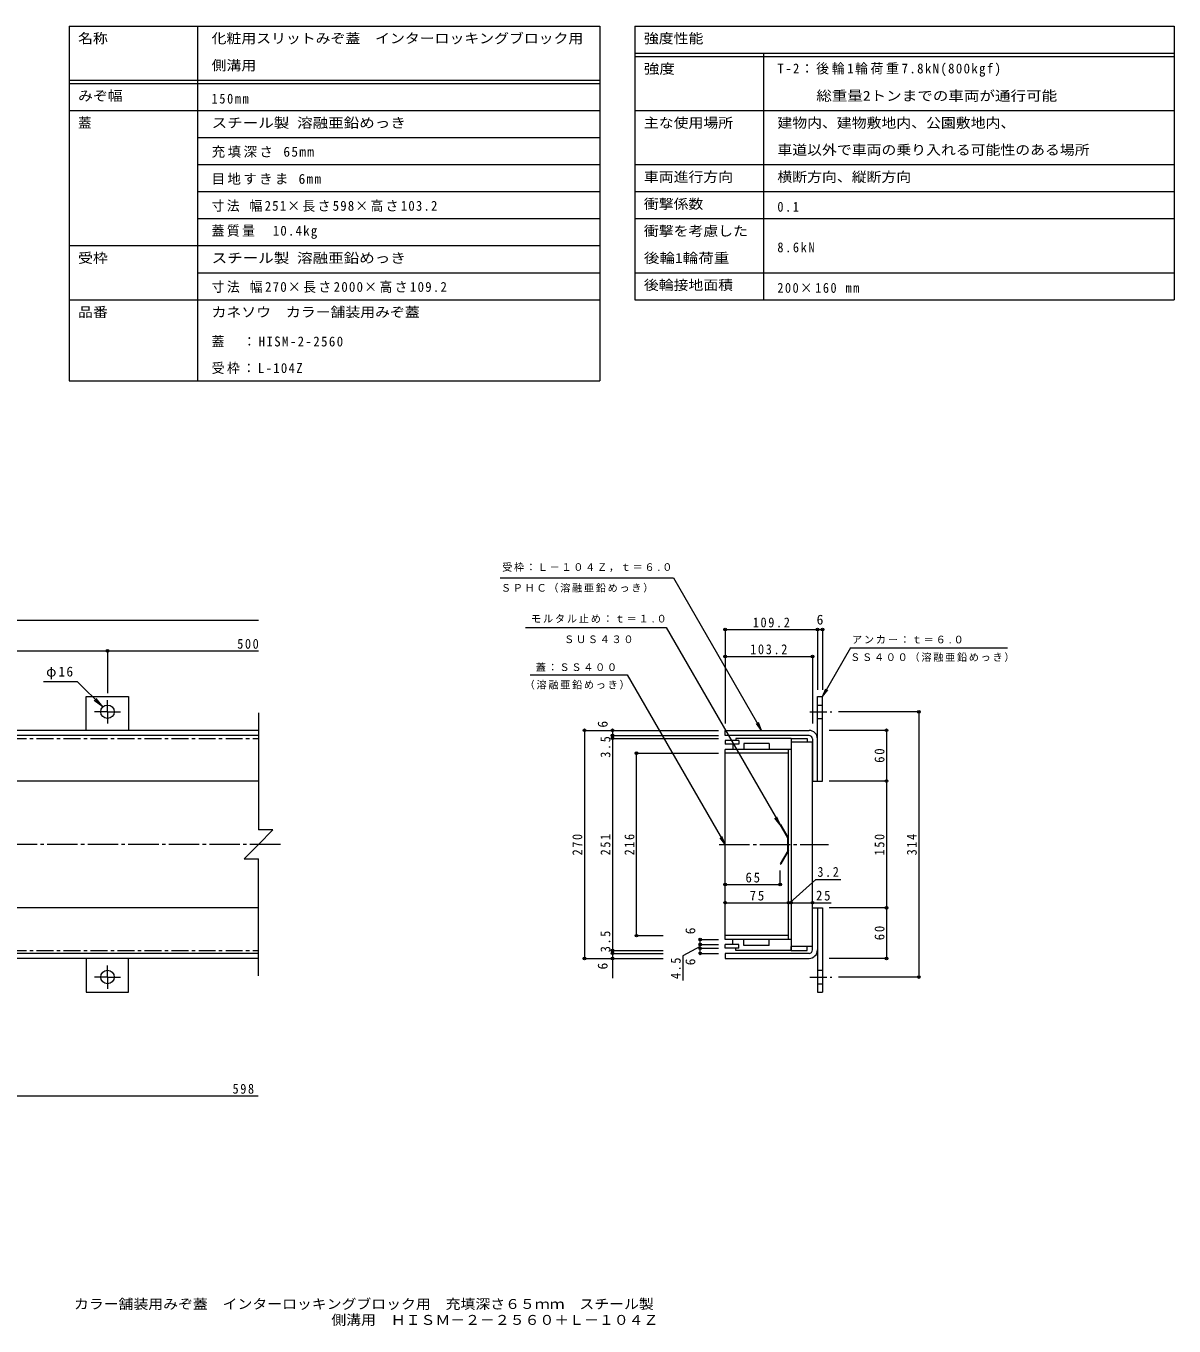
# Model space of a CAD drawing. Units: millimetres at full size, sheet at 1:4; some dimension numbers follow another scale. Extents: x -954 to 1119, y -778 to 761.
# Drawn here: x -240 to 1119, y -778 to 761 of the extents above; entities that cross this region are included whole.
import ezdxf
from ezdxf.enums import TextEntityAlignment as Align

# ---------------------------------------------------------------- set-up
doc = ezdxf.new("R2010")
doc.units = ezdxf.units.MM
doc.header["$LTSCALE"] = 4
doc.header["$PDMODE"] = 32
doc.header["$PDSIZE"] = 3.2
for name, pattern in [('CHAIN1', [8, 5, -1, 1, -1]), ('CHAIN2', [12, 9, -1, 1, -1]), ('DASHED3', [4, 3, -1])]:
    doc.linetypes.add(name, pattern=pattern)
for name, color, linetype, lineweight in [('0-0_通り芯', 7, 'CHAIN2', 9), ('0-1_躯体', 2, 'DASHED3', 9), ('0-2_仕上', 7, 'Continuous', 9), ('0-3_建具', 4, 'Continuous', 9), ('0-4_その他', 7, 'Continuous', 9), ('0-5_寸法', 7, 'Continuous', 9), ('F-F_F-Fﾚｲﾔ', 2, 'Continuous', 9)]:
    doc.layers.add(name, color=color, linetype=linetype, lineweight=lineweight)
doc.layers.add('F-4_F-4ﾚｲﾔ', color=2, linetype='Continuous')
doc.layers.add('F-5_F-5ﾚｲﾔ', color=2, linetype='Continuous')
doc.styles.add('ＭＳ ゴシック', font='')
doc.styles.get('ＭＳ ゴシック').set_extended_font_data('MS Gothic')

msp = doc.modelspace()

# ---------------------------------------------------------------- linework, layer by layer
at = {"layer": '0-0_通り芯'}
for p, q in [((61.025, -207.839), (-913.705, -207.839)), ((580.609, -207.839), (709.995, -207.839))]:
    msp.add_line(p, q, dxfattribs=at)
at = {"layer": '0-1_躯体', "linetype": 'Continuous'}
for p, q in [((35.154, -132.839), (-293.659, -132.839)), ((35.154, -282.839), (-293.659, -282.839))]:
    msp.add_line(p, q, dxfattribs=at)
at = {"layer": '0-2_仕上', "color": 3, "linetype": 'CHAIN1'}
msp.add_line((-291.659, -82.338), (34.654, -82.338), dxfattribs=at)
at = {"layer": '0-2_仕上'}
for p, q in [((587.687, -84.838), (587.687, -89.338)), ((603.687, -84.838), (587.687, -84.838)), ((603.687, -89.338), (587.687, -89.338)), ((596.687, -89.338), (596.687, -95.338)), ((600.187, -82.338), (600.187, -84.838)), ((665.888, -82.338), (600.187, -82.338)), ((603.687, -84.838), (603.687, -89.338)), ((609.888, -88.338), (609.888, -95.338)), ((639.888, -88.338), (609.888, -88.338)), ((639.888, -88.338), (639.888, -95.338)), ((665.888, -82.338), (665.888, -86.838)), ((587.687, -320.339), (587.687, -95.338)), ((665.888, -95.338), (587.687, -95.338)), ((662.688, -99.838), (587.687, -99.838)), ((662.688, -320.339), (662.688, -95.338)), ((662.688, -315.839), (587.687, -315.839)), ((665.888, -320.339), (587.687, -320.339)), ((596.687, -326.339), (596.687, -320.339)), ((609.888, -327.339), (609.888, -320.339)), ((639.888, -327.339), (639.888, -320.339)), ((587.687, -330.839), (587.687, -326.339)), ((603.687, -326.339), (587.687, -326.339)), ((603.687, -330.839), (587.687, -330.839)), ((600.187, -333.339), (600.187, -330.839)), ((665.888, -333.339), (600.187, -333.339)), ((603.687, -330.839), (603.687, -326.339)), ((639.888, -327.339), (609.888, -327.339)), ((665.888, -333.339), (665.888, -328.839))]:
    msp.add_line(p, q, dxfattribs=at)
at = {"layer": '0-2_仕上', "color": 2}
for p, q in [((665.888, -82.338), (665.888, -333.339)), ((690.888, -86.839), (665.888, -86.839)), ((690.888, -328.839), (690.888, -86.839)), ((690.888, -328.839), (665.888, -328.839))]:
    msp.add_line(p, q, dxfattribs=at)
at = {"layer": '0-2_仕上', "color": 3}
for p, q in [((652.688, -184.75), (653.554, -184.25)), ((661.688, -215.339), (652.688, -230.927)), ((662.688, -215.607), (653.554, -231.427)), ((652.688, -230.927), (653.554, -231.427))]:
    msp.add_line(p, q, dxfattribs=at)
at = {"layer": '0-2_仕上', "color": 3, "linetype": 'CHAIN1'}
msp.add_lwpolyline([(-291.659, -82.338), (-291.659, -333.339), (34.654, -333.339)], dxfattribs=at)
at = {"layer": '0-2_仕上', "color": 2}
for points in [[(665.888, -82.338), (684.888, -82.338), (684.888, -86.839)], [(665.888, -333.339), (684.888, -333.339), (684.888, -328.839)]]:
    msp.add_lwpolyline(points, dxfattribs=at)
at = {"layer": '0-2_仕上', "color": 3}
for points in [[(662.688, -215.607), (662.688, -200.071), (653.554, -184.25)], [(661.688, -215.339), (661.688, -200.339), (652.688, -184.75)]]:
    msp.add_lwpolyline(points, dxfattribs=at)
at = {"layer": '0-3_建具'}
for p, q in [((-168.659, -32.839), (-118.659, -32.839)), ((-168.659, -72.839), (-168.659, -32.839)), ((-118.659, -32.839), (-118.659, -72.839)), ((696.888, -32.839), (702.888, -32.839)), ((696.888, -132.839), (696.888, -32.839)), ((696.888, -42.839), (702.888, -42.839)), ((702.888, -132.839), (702.888, -32.839)), ((35.154, -52.239), (35.154, -190.715)), ((696.888, -58.839), (702.888, -58.839)), ((35.154, -72.839), (-893.659, -72.839)), ((35.154, -78.839), (-893.659, -78.839)), ((686.888, -78.839), (587.688, -78.839)), ((696.888, -132.839), (702.888, -132.839)), ((52.277, -190.715), (35.154, -190.715)), ((35.154, -363.439), (35.154, -224.962)), ((696.888, -282.839), (702.888, -282.839)), ((696.888, -282.839), (696.888, -382.839)), ((702.888, -282.839), (702.888, -382.839)), ((35.154, -336.839), (-893.659, -336.839)), ((686.888, -336.839), (587.688, -336.839)), ((35.154, -342.839), (-893.659, -342.839)), ((-168.659, -342.839), (-168.659, -382.839)), ((-118.659, -382.839), (-118.659, -342.839)), ((696.888, -356.839), (702.888, -356.839)), ((-168.659, -382.839), (-118.659, -382.839)), ((696.888, -372.839), (702.888, -372.839)), ((696.888, -382.839), (702.888, -382.839))]:
    msp.add_line(p, q, dxfattribs=at)
at = {"layer": '0-3_建具', "linetype": 'CHAIN1'}
for p, q in [((-143.659, -50.839), (-143.659, -37.019)), ((-143.659, -50.839), (-159.131, -50.839)), ((-143.659, -50.839), (-128.187, -50.839)), ((-143.659, -50.839), (-143.659, -64.659)), ((687.961, -50.839), (713.899, -50.839)), ((-143.659, -364.839), (-143.659, -351.019)), ((-143.659, -364.839), (-159.131, -364.839)), ((-143.659, -364.839), (-143.659, -378.659)), ((-143.659, -364.839), (-128.187, -364.839)), ((687.961, -364.839), (713.899, -364.839))]:
    msp.add_line(p, q, dxfattribs=at)
at = {"layer": '0-3_建具'}
for points in [[(587.688, -78.839), (587.688, -72.839), (686.888, -72.839)], [(690.888, -82.839), (690.888, -132.839), (696.888, -132.839)], [(52.277, -190.715), (35.154, -207.839), (18.031, -224.962), (35.154, -224.962)], [(690.888, -332.839), (690.888, -282.839), (696.888, -282.839)], [(587.688, -336.839), (587.688, -342.839), (686.888, -342.839)]]:
    msp.add_lwpolyline(points, dxfattribs=at)
for centre in [(-143.659, -50.839), (-143.659, -364.839)]:
    msp.add_circle(centre, 8, dxfattribs=at)
for centre, radius, start, end in [((686.888, -82.839), 10, 0, 90), ((686.888, -82.839), 4, 0, 90), ((686.888, -332.839), 4, 270, 0), ((686.888, -332.839), 10, 270, 0)]:
    msp.add_arc(centre, radius, start, end, dxfattribs=at)
at = {"layer": '0-4_その他'}
for p, q in [((-893.659, 57.746), (35.154, 57.746)), ((587.688, 47.681), (587.688, -64.839)), ((587.688, 46.481), (696.888, 46.481)), ((696.888, 47.681), (696.888, -24.839)), ((696.888, 46.481), (702.888, 46.481)), ((702.888, 47.681), (702.888, -24.839)), ((-643.659, 21.181), (-143.659, 21.181)), ((-143.659, 22.381), (-143.659, -29.019)), ((-143.659, 21.181), (35.154, 21.181)), ((690.888, 15.895), (690.888, -64.839)), ((587.688, 14.695), (690.888, 14.695)), ((-219.353, -14.842), (-179.656, -14.842)), ((-149.316, -45.182), (-179.656, -14.842)), ((-149.316, -45.182), (-159.233, -37.572)), ((-149.316, -45.182), (-156.926, -35.265)), ((818.192, -50.839), (721.899, -50.839)), ((816.992, -50.839), (816.992, -364.839)), ((419.809, -72.839), (579.688, -72.839)), ((421.009, -72.839), (421.009, -342.839)), ((454.307, -72.839), (454.307, -78.839)), ((779.941, -72.839), (710.888, -72.839)), ((778.741, -72.839), (778.741, -132.839)), ((453.107, -78.839), (579.688, -78.839)), ((453.107, -82.338), (579.688, -82.338)), ((454.307, -78.839), (454.307, -82.338)), ((454.307, -82.338), (454.307, -333.339)), ((481.512, -99.838), (579.686, -99.838)), ((482.712, -315.839), (482.712, -99.838)), ((779.941, -132.839), (710.888, -132.839)), ((778.741, -132.839), (778.741, -282.839)), ((652.688, -256.649), (652.688, -238.927)), ((587.687, -255.449), (652.688, -255.449)), ((587.687, -276.824), (662.688, -276.824)), ((662.688, -276.824), (665.888, -276.824)), ((665.888, -276.824), (690.888, -276.824)), ((690.888, -276.824), (713.205, -276.824)), ((779.941, -282.839), (710.888, -282.839)), ((778.741, -282.839), (778.741, -342.839)), ((481.512, -315.839), (514.215, -315.839)), ((556.976, -320.339), (579.686, -320.339)), ((558.176, -326.339), (558.176, -320.339)), ((453.107, -333.339), (514.215, -333.339)), ((453.107, -336.839), (514.215, -336.839)), ((454.307, -333.339), (454.307, -336.839)), ((454.307, -336.839), (454.307, -342.839)), ((558.176, -328.589), (537.569, -339.872)), ((556.976, -326.339), (579.686, -326.339)), ((556.976, -330.839), (579.686, -330.839)), ((556.976, -336.839), (579.688, -336.839)), ((558.176, -330.839), (558.176, -326.339)), ((558.176, -336.839), (558.176, -330.839)), ((419.809, -342.839), (514.215, -342.839)), ((454.307, -342.839), (454.307, -366.131)), ((537.569, -339.872), (537.569, -368.763)), ((779.941, -342.839), (710.888, -342.839)), ((818.192, -364.839), (721.899, -364.839)), ((-291.659, -505.532), (34.654, -505.532))]:
    msp.add_line(p, q, dxfattribs=at)
msp.add_lwpolyline([(664.288, -276.824), (695.002, -249.477), (724.553, -249.477)], dxfattribs=at)
for p in [(587.688, 46.481), (696.888, 46.481), (702.888, 46.481), (-143.659, 21.181), (587.688, 14.695), (690.888, 14.695), (816.992, -50.839), (421.009, -72.839), (454.307, -72.839), (778.741, -72.839), (454.307, -78.839), (454.307, -82.338), (482.712, -99.838), (778.741, -132.839), (587.687, -255.449), (652.688, -255.449), (587.687, -276.824), (662.688, -276.824), (665.888, -276.824), (690.888, -276.824), (778.741, -282.839), (482.712, -315.839), (558.176, -320.339), (454.307, -333.339), (454.307, -336.839), (558.176, -326.339), (558.176, -330.839), (558.176, -336.839), (421.009, -342.839), (454.307, -342.839), (778.741, -342.839), (816.992, -364.839)]:
    msp.add_point(p, dxfattribs=at)
at = {"layer": '0-5_寸法'}
for p, q in [((321.276, 107.72), (526.521, 107.72)), ((526.521, 107.72), (630.767, -72.839)), ((351.062, 49.036), (517.71, 49.036)), ((517.71, 49.036), (652.687, -184.75)), ((736.116, 24.715), (702.888, -32.839)), ((736.116, 24.715), (921.668, 24.715)), ((356.592, -7.084), (471.78, -7.084)), ((471.78, -7.084), (587.686, -207.839)), ((702.888, -32.839), (706.714, -23.6)), ((702.888, -32.839), (708.975, -24.905)), ((630.767, -72.839), (624.679, -64.905)), ((630.767, -72.839), (626.94, -63.6)), ((652.687, -184.75), (646.599, -176.817)), ((652.687, -184.75), (648.86, -175.511)), ((587.686, -207.839), (581.599, -199.905)), ((587.686, -207.839), (583.86, -198.6))]:
    msp.add_line(p, q, dxfattribs=at)
at = {"layer": 'F-F_F-Fﾚｲﾔ', "color": 7}
for p, q in [((-189.09, 760.916), (439.168, 760.916)), ((-189.09, 760.916), (-189.09, 340.916)), ((-36.895, 760.916), (-36.895, 340.916)), ((439.168, 760.916), (439.168, 340.916)), ((480.746, 760.916), (480.746, 436.916)), ((480.746, 760.916), (1118.975, 760.916)), ((1118.975, 760.916), (1118.975, 436.916)), ((480.746, 728.916), (1118.975, 728.916)), ((480.746, 724.916), (1118.975, 724.916)), ((632.941, 728.916), (632.941, 436.916)), ((-189.09, 696.916), (439.168, 696.916)), ((-189.09, 692.916), (439.168, 692.916)), ((-189.09, 660.916), (439.168, 660.916)), ((480.746, 660.916), (1118.975, 660.916)), ((480.746, 660.916), (1118.975, 660.916)), ((-36.895, 628.916), (439.168, 628.916)), ((-36.895, 596.916), (439.168, 596.916)), ((480.746, 596.916), (1118.975, 596.916)), ((-36.895, 564.916), (439.168, 564.916)), ((480.746, 564.916), (1118.975, 564.916)), ((-36.895, 532.916), (439.168, 532.916)), ((480.746, 532.916), (1118.975, 532.916)), ((-189.09, 500.916), (439.168, 500.916)), ((-36.895, 468.916), (439.168, 468.916)), ((480.746, 468.916), (1118.975, 468.916)), ((-189.09, 436.916), (439.168, 436.916)), ((480.746, 436.916), (1118.975, 436.916)), ((-189.09, 340.916), (439.168, 340.916))]:
    msp.add_line(p, q, dxfattribs=at)

# ---------------------------------------------------------------- texts
at = {"layer": '0-4_その他', "color": 2, "style": 'ＭＳ ゴシック'}
msp.add_text('6', height=11.73, dxfattribs=at).set_placement((695.888, 48.881), align=Align.BOTTOM_LEFT)
for p in [(451.907, -69.622), (555.776, -314.232), (451.907, -355.893), (555.776, -350.949)]:
    msp.add_text('6', height=11.73, rotation=90, dxfattribs=at).set_placement(p, align=Align.BOTTOM_LEFT)
at = {"layer": '0-4_その他', "color": 2, "char_height": 11.73, "attachment_point": 7, "style": 'ＭＳ ゴシック'}
for s, insert in [('\\T1.28;\\W0.9;109.2', (620.288, 48.881)), ('\\T1.27;\\W0.9;500', (10.017, 23.581)), ('\\T1.28;\\W0.9;103.2', (617.288, 17.095)), ('\\T1.19;φ16', (-216.205, -12.302)), ('\\T1.27;\\W0.95;65', (611.687, -253.049)), ('\\T1.27;\\W0.9;3.2', (696.777, -246.43)), ('\\T1.27;\\W0.95;75', (616.687, -274.424)), ('\\T1.27;\\W0.95;25', (695.134, -274.424)), ('\\T1.27;\\W0.9;598', (4.464, -503.132))]:
    msp.add_mtext(s, dxfattribs=dict(at, insert=insert))
at = {"layer": '0-4_その他', "color": 2, "char_height": 11.73, "attachment_point": 7, "rotation": 90, "style": 'ＭＳ ゴシック'}
for s, insert in [('\\T1.27;\\W0.9;3.5', (451.907, -105.218)), ('\\T1.27;\\W0.95;60', (776.341, -111.339)), ('\\T1.27;\\W0.9;270', (418.609, -220.839)), ('\\T1.27;\\W0.9;251', (451.907, -220.839)), ('\\T1.27;\\W0.9;216', (480.312, -220.839)), ('\\T1.27;\\W0.9;150', (776.341, -220.839)), ('\\T1.27;\\W0.9;314', (814.592, -220.839)), ('\\T1.27;\\W0.95;60', (776.341, -321.339)), ('\\T1.27;\\W0.9;3.5', (451.907, -335.476)), ('\\T1.27;\\W0.9;4.5', (535.196, -367.276))]:
    msp.add_mtext(s, dxfattribs=dict(at, insert=insert))
at = {"layer": '0-5_寸法', "char_height": 8.798, "attachment_point": 7, "style": 'ＭＳ ゴシック'}
for s, insert in [('\\T1.17;受枠：Ｌ－１０４Ｚ，ｔ＝６.０', (323.572, 114.613)), ('\\T1.17;ＳＰＨＣ（溶融亜鉛めっき）', (322.132, 90.132)), ('\\T1.18;モルタル止め：ｔ＝１.０', (357.76, 54.317)), ('\\T1.17;ＳＵＳ４３０', (396.966, 30.297)), ('\\T1.18;アンカー：ｔ＝６.０', (737.704, 29.684)), ('\\T1.17;ＳＳ４００（溶融亜鉛めっき）', (735.647, 8.103)), ('\\T1.17;蓋：ＳＳ４００', (363.401, -3.13)), ('\\T1.17;（溶融亜鉛めっき）', (350.234, -24.543))]:
    msp.add_mtext(s, dxfattribs=dict(at, insert=insert))
at = {"layer": 'F-4_F-4ﾚｲﾔ', "style": 'ＭＳ ゴシック', "width": 1.1}
for s, p in [('カラー舗装用みぞ蓋\u3000インターロッキングブロック用\u3000充填深さ６５ｍｍ\u3000スチール製', (-183.297, -761.267)), ('側溝用\u3000ＨＩＳＭ－２－２５６０＋Ｌ－１０４Ｚ', (121.389, -780.096))]:
    msp.add_text(s, height=11.73, dxfattribs=at).set_placement(p, align=Align.BOTTOM_LEFT)
at = {"layer": 'F-5_F-5ﾚｲﾔ', "style": 'ＭＳ ゴシック'}
for s, width, p in [('化粧用スリットみぞ蓋\u3000インターロッキングブロック用', 1.1, (-20.361, 736.916)), ('側溝用', 1.1, (-20.361, 704.916)), ('スチール製 溶融亜鉛めっき', 1.15, (-20.361, 636.916))]:
    msp.add_text(s, height=11.73, dxfattribs=dict(at, width=width)).set_placement(p, align=Align.BOTTOM_LEFT)
at = {"layer": 'F-5_F-5ﾚｲﾔ', "char_height": 11.73, "attachment_point": 7, "style": 'ＭＳ ゴシック'}
for s, insert in [('\\T1.28;\\W0.9;150mm', (-20.361, 668.916)), ('\\T1.18;充填深さ\\~65mm', (-20.361, 604.916)), ('\\T1.17;目地すきま\\~6mm', (-20.361, 572.916))]:
    msp.add_mtext(s, dxfattribs=dict(at, insert=insert))
at = {"layer": 'F-F_F-Fﾚｲﾔ', "style": 'ＭＳ ゴシック'}
for s, width, p in [('名称', 1.1, (-178.443, 736.916)), ('強度性能', 1.1, (491.393, 736.916)), ('強度', 1.15, (491.393, 700.916)), ('みぞ幅', 1.1, (-178.443, 668.916)), (' \u3000\u3000総重量2トンまでの車両が通行可能', 1.15, (649.475, 668.916)), ('主な使用場所', 1.1, (491.393, 636.916)), ('建物内、建物敷地内、公園敷地内、', 1.1, (649.475, 636.916)), ('車道以外で車両の乗り入れる可能性のある場所', 1.1, (649.475, 604.916)), ('車両進行方向', 1.1, (491.393, 572.916)), ('横断方向、縦断方向', 1.1, (649.475, 572.916)), ('衝撃係数', 1.1, (491.393, 540.916)), ('衝撃を考慮した', 1.1, (491.393, 508.916)), ('受枠', 1.1, (-178.443, 476.916)), ('スチール製 溶融亜鉛めっき', 1.15, (-20.361, 476.916)), ('後輪1輪荷重', 1.15, (491.393, 476.916)), ('後輪接地面積', 1.1, (491.393, 444.916)), ('品番', 1.1, (-178.443, 412.916)), ('カネソウ\u3000カラー舗装用みぞ蓋', 1.1, (-20.361, 412.916))]:
    msp.add_text(s, height=11.73, dxfattribs=dict(at, width=width)).set_placement(p, align=Align.BOTTOM_LEFT)
msp.add_text('蓋', height=11.73, dxfattribs=at).set_placement((-178.443, 636.916), align=Align.BOTTOM_LEFT)
at = {"layer": 'F-F_F-Fﾚｲﾔ', "char_height": 11.73, "attachment_point": 7, "style": 'ＭＳ ゴシック'}
for s, insert in [('\\T1.21;\\W0.95;T-2：後輪1輪荷重7.8kN(800kgf)', (649.475, 700.916)), ('\\T1.18;\\W0.95;寸法\\~幅251×長さ598×高さ103.2', (-20.361, 540.916)), ('\\T1.27;\\W0.9;0.1', (649.475, 540.916)), ('\\T1.19;\\W0.95;蓋質量\u300010.4kg', (-20.361, 508.916)), ('\\T1.28;\\W0.9;8.6kN', (649.475, 492.916)), ('\\T1.19;\\W0.95;寸法\\~幅270×長さ2000×高さ109.2', (-20.361, 444.916)), ('\\T1.25;\\W0.9;200×160\\~mm', (649.475, 444.916)), ('\\T1.22;\\W0.95;蓋\u3000：HISM-2-2560', (-20.361, 380.916)), ('\\T1.2;\\W0.95;受枠：L-104Z', (-20.361, 348.916))]:
    msp.add_mtext(s, dxfattribs=dict(at, insert=insert))

doc.saveas('drawing.dxf')
